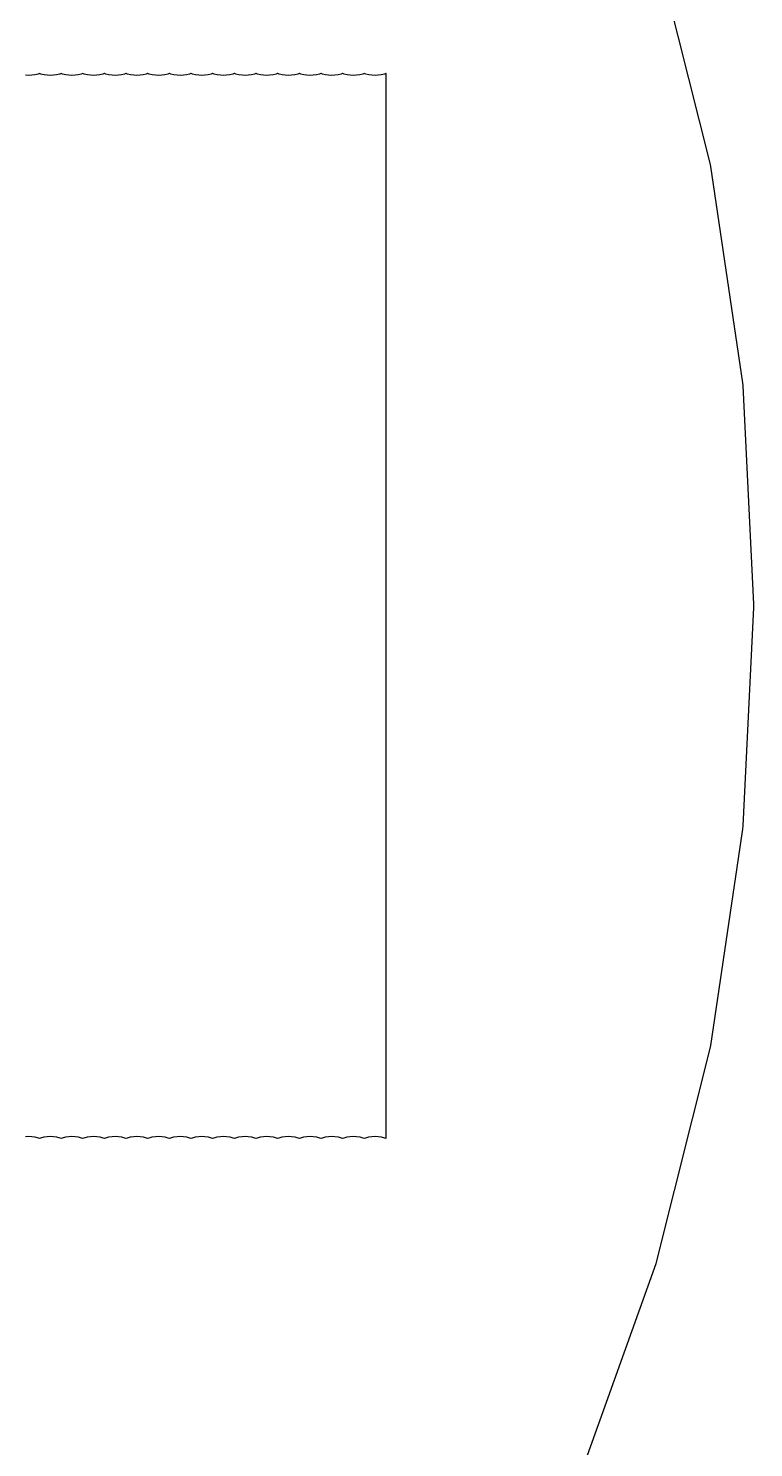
# Model space of a CAD drawing. Header units: metres. Extents: x 89 to 153, y -105 to 4.
# Drawn here: x 148.939 to 150.279, y -90.456 to -87.832 of the extents above; entities that cross this region are included whole.
import ezdxf

# ---------------------------------------------------------------- set-up
doc = ezdxf.new("R2010")
doc.units = ezdxf.units.M

msp = doc.modelspace()

# ---------------------------------------------------------------- linework, layer by layer
for points in [[(150.1003, -87.6896), (150.1986, -88.0818), (150.1997, -88.0875), (150.259, -88.4874), (150.2596, -88.4933), (150.2795, -88.8971), (150.2795, -88.9029), (150.2596, -89.3067), (150.259, -89.3126), (150.1997, -89.7125), (150.1986, -89.7182), (150.1003, -90.1104), (150.0986, -90.116), (149.9624, -90.4967)], [(148.9342, -89.8808), (148.94, -89.8805), (148.9458, -89.8808), (148.9516, -89.8816), (148.9573, -89.883), (148.9598, -89.8839), (148.9598, -89.884), (148.9598, -89.884), (148.9599, -89.884), (148.9599, -89.884), (148.9599, -89.884), (148.9599, -89.884), (148.9599, -89.884), (148.9599, -89.884), (148.9599, -89.884), (148.9599, -89.884), (148.9599, -89.884), (148.9599, -89.884), (148.9599, -89.884), (148.9599, -89.884), (148.96, -89.884), (148.96, -89.884), (148.96, -89.884), (148.96, -89.884), (148.96, -89.884), (148.96, -89.884), (148.96, -89.884), (148.96, -89.884), (148.96, -89.884), (148.96, -89.884), (148.96, -89.884), (148.96, -89.884), (148.96, -89.884), (148.96, -89.884), (148.9601, -89.884), (148.9601, -89.884), (148.9601, -89.884), (148.9601, -89.884), (148.9601, -89.884), (148.9601, -89.884), (148.9601, -89.884), (148.9601, -89.884), (148.9601, -89.884), (148.9601, -89.884), (148.9601, -89.884), (148.9601, -89.884), (148.9602, -89.884), (148.9602, -89.884), (148.9602, -89.8839), (148.9627, -89.883), (148.9684, -89.8816), (148.9742, -89.8808), (148.98, -89.8805), (148.9858, -89.8808), (148.9916, -89.8816), (148.9973, -89.883), (148.9998, -89.8839), (148.9998, -89.884), (148.9998, -89.884), (148.9999, -89.884), (148.9999, -89.884), (148.9999, -89.884), (148.9999, -89.884), (148.9999, -89.884), (148.9999, -89.884), (148.9999, -89.884), (148.9999, -89.884), (148.9999, -89.884), (148.9999, -89.884), (148.9999, -89.884), (148.9999, -89.884), (149, -89.884), (149, -89.884), (149, -89.884), (149, -89.884), (149, -89.884), (149, -89.884), (149, -89.884), (149, -89.884), (149, -89.884), (149, -89.884), (149, -89.884), (149, -89.884), (149, -89.884), (149, -89.884), (149.0001, -89.884), (149.0001, -89.884), (149.0001, -89.884), (149.0001, -89.884), (149.0001, -89.884), (149.0001, -89.884), (149.0001, -89.884), (149.0001, -89.884), (149.0001, -89.884), (149.0001, -89.884), (149.0001, -89.884), (149.0001, -89.884), (149.0002, -89.884), (149.0002, -89.884), (149.0002, -89.8839), (149.0027, -89.883), (149.0084, -89.8816), (149.0142, -89.8808), (149.02, -89.8805), (149.0258, -89.8808), (149.0316, -89.8816), (149.0373, -89.883), (149.0398, -89.8839), (149.0398, -89.884), (149.0398, -89.884), (149.0399, -89.884), (149.0399, -89.884), (149.0399, -89.884), (149.0399, -89.884), (149.0399, -89.884), (149.0399, -89.884), (149.0399, -89.884), (149.0399, -89.884), (149.0399, -89.884), (149.0399, -89.884), (149.0399, -89.884), (149.0399, -89.884), (149.04, -89.884), (149.04, -89.884), (149.04, -89.884), (149.04, -89.884), (149.04, -89.884), (149.04, -89.884), (149.04, -89.884), (149.04, -89.884), (149.04, -89.884), (149.04, -89.884), (149.04, -89.884), (149.04, -89.884), (149.04, -89.884), (149.04, -89.884), (149.0401, -89.884), (149.0401, -89.884), (149.0401, -89.884), (149.0401, -89.884), (149.0401, -89.884), (149.0401, -89.884), (149.0401, -89.884), (149.0401, -89.884), (149.0401, -89.884), (149.0401, -89.884), (149.0401, -89.884), (149.0401, -89.884), (149.0402, -89.884), (149.0402, -89.884), (149.0402, -89.8839), (149.0427, -89.883), (149.0484, -89.8816), (149.0542, -89.8808), (149.06, -89.8805), (149.0658, -89.8808), (149.0716, -89.8816), (149.0773, -89.883), (149.0798, -89.8839), (149.0798, -89.884), (149.0798, -89.884), (149.0799, -89.884), (149.0799, -89.884), (149.0799, -89.884), (149.0799, -89.884), (149.0799, -89.884), (149.0799, -89.884), (149.0799, -89.884), (149.0799, -89.884), (149.0799, -89.884), (149.0799, -89.884), (149.0799, -89.884), (149.0799, -89.884), (149.08, -89.884), (149.08, -89.884), (149.08, -89.884), (149.08, -89.884), (149.08, -89.884), (149.08, -89.884), (149.08, -89.884), (149.08, -89.884), (149.08, -89.884), (149.08, -89.884), (149.08, -89.884), (149.08, -89.884), (149.08, -89.884), (149.08, -89.884), (149.0801, -89.884), (149.0801, -89.884), (149.0801, -89.884), (149.0801, -89.884), (149.0801, -89.884), (149.0801, -89.884), (149.0801, -89.884), (149.0801, -89.884), (149.0801, -89.884), (149.0801, -89.884), (149.0801, -89.884), (149.0801, -89.884), (149.0802, -89.884), (149.0802, -89.884), (149.0802, -89.8839), (149.0827, -89.883), (149.0884, -89.8816), (149.0942, -89.8808), (149.1, -89.8805), (149.1058, -89.8808), (149.1116, -89.8816), (149.1173, -89.883), (149.1198, -89.8839), (149.1198, -89.884), (149.1198, -89.884), (149.1199, -89.884), (149.1199, -89.884), (149.1199, -89.884), (149.1199, -89.884), (149.1199, -89.884), (149.1199, -89.884), (149.1199, -89.884), (149.1199, -89.884), (149.1199, -89.884), (149.1199, -89.884), (149.1199, -89.884), (149.1199, -89.884), (149.12, -89.884), (149.12, -89.884), (149.12, -89.884), (149.12, -89.884), (149.12, -89.884), (149.12, -89.884), (149.12, -89.884), (149.12, -89.884), (149.12, -89.884), (149.12, -89.884), (149.12, -89.884), (149.12, -89.884), (149.12, -89.884), (149.12, -89.884), (149.1201, -89.884), (149.1201, -89.884), (149.1201, -89.884), (149.1201, -89.884), (149.1201, -89.884), (149.1201, -89.884), (149.1201, -89.884), (149.1201, -89.884), (149.1201, -89.884), (149.1201, -89.884), (149.1201, -89.884), (149.1201, -89.884), (149.1202, -89.884), (149.1202, -89.884), (149.1202, -89.8839), (149.1227, -89.883), (149.1284, -89.8816), (149.1342, -89.8808), (149.14, -89.8805), (149.1458, -89.8808), (149.1516, -89.8816), (149.1573, -89.883), (149.1598, -89.8839), (149.1598, -89.884), (149.1598, -89.884), (149.1599, -89.884), (149.1599, -89.884), (149.1599, -89.884), (149.1599, -89.884), (149.1599, -89.884), (149.1599, -89.884), (149.1599, -89.884), (149.1599, -89.884), (149.1599, -89.884), (149.1599, -89.884), (149.1599, -89.884), (149.1599, -89.884), (149.16, -89.884), (149.16, -89.884), (149.16, -89.884), (149.16, -89.884), (149.16, -89.884), (149.16, -89.884), (149.16, -89.884), (149.16, -89.884), (149.16, -89.884), (149.16, -89.884), (149.16, -89.884), (149.16, -89.884), (149.16, -89.884), (149.16, -89.884), (149.1601, -89.884), (149.1601, -89.884), (149.1601, -89.884), (149.1601, -89.884), (149.1601, -89.884), (149.1601, -89.884), (149.1601, -89.884), (149.1601, -89.884), (149.1601, -89.884), (149.1601, -89.884), (149.1601, -89.884), (149.1601, -89.884), (149.1602, -89.884), (149.1602, -89.884), (149.1602, -89.8839), (149.1627, -89.883), (149.1684, -89.8816), (149.1742, -89.8808), (149.18, -89.8805), (149.1858, -89.8808), (149.1916, -89.8816), (149.1973, -89.883), (149.1998, -89.8839), (149.1998, -89.884), (149.1998, -89.884), (149.1999, -89.884), (149.1999, -89.884), (149.1999, -89.884), (149.1999, -89.884), (149.1999, -89.884), (149.1999, -89.884), (149.1999, -89.884), (149.1999, -89.884), (149.1999, -89.884), (149.1999, -89.884), (149.1999, -89.884), (149.1999, -89.884), (149.2, -89.884), (149.2, -89.884), (149.2, -89.884), (149.2, -89.884), (149.2, -89.884), (149.2, -89.884), (149.2, -89.884), (149.2, -89.884), (149.2, -89.884), (149.2, -89.884), (149.2, -89.884), (149.2, -89.884), (149.2, -89.884), (149.2, -89.884), (149.2001, -89.884), (149.2001, -89.884), (149.2001, -89.884), (149.2001, -89.884), (149.2001, -89.884), (149.2001, -89.884), (149.2001, -89.884), (149.2001, -89.884), (149.2001, -89.884), (149.2001, -89.884), (149.2001, -89.884), (149.2001, -89.884), (149.2002, -89.884), (149.2002, -89.884), (149.2002, -89.8839), (149.2027, -89.883), (149.2084, -89.8816), (149.2142, -89.8808), (149.22, -89.8805), (149.2258, -89.8808), (149.2316, -89.8816), (149.2373, -89.883), (149.2398, -89.8839), (149.2398, -89.884), (149.2398, -89.884), (149.2399, -89.884), (149.2399, -89.884), (149.2399, -89.884), (149.2399, -89.884), (149.2399, -89.884), (149.2399, -89.884), (149.2399, -89.884), (149.2399, -89.884), (149.2399, -89.884), (149.2399, -89.884), (149.2399, -89.884), (149.2399, -89.884), (149.24, -89.884), (149.24, -89.884), (149.24, -89.884), (149.24, -89.884), (149.24, -89.884), (149.24, -89.884), (149.24, -89.884), (149.24, -89.884), (149.24, -89.884), (149.24, -89.884), (149.24, -89.884), (149.24, -89.884), (149.24, -89.884), (149.24, -89.884), (149.2401, -89.884), (149.2401, -89.884), (149.2401, -89.884), (149.2401, -89.884), (149.2401, -89.884), (149.2401, -89.884), (149.2401, -89.884), (149.2401, -89.884), (149.2401, -89.884), (149.2401, -89.884), (149.2401, -89.884), (149.2401, -89.884), (149.2402, -89.884), (149.2402, -89.884), (149.2402, -89.8839), (149.2427, -89.883), (149.2484, -89.8816), (149.2542, -89.8808), (149.26, -89.8805), (149.2658, -89.8808), (149.2716, -89.8816), (149.2773, -89.883), (149.2798, -89.8839), (149.2798, -89.884), (149.2798, -89.884), (149.2799, -89.884), (149.2799, -89.884), (149.2799, -89.884), (149.2799, -89.884), (149.2799, -89.884), (149.2799, -89.884), (149.2799, -89.884), (149.2799, -89.884), (149.2799, -89.884), (149.2799, -89.884), (149.2799, -89.884), (149.2799, -89.884), (149.28, -89.884), (149.28, -89.884), (149.28, -89.884), (149.28, -89.884), (149.28, -89.884), (149.28, -89.884), (149.28, -89.884), (149.28, -89.884), (149.28, -89.884), (149.28, -89.884), (149.28, -89.884), (149.28, -89.884), (149.28, -89.884), (149.28, -89.884), (149.2801, -89.884), (149.2801, -89.884), (149.2801, -89.884), (149.2801, -89.884), (149.2801, -89.884), (149.2801, -89.884), (149.2801, -89.884), (149.2801, -89.884), (149.2801, -89.884), (149.2801, -89.884), (149.2801, -89.884), (149.2801, -89.884), (149.2802, -89.884), (149.2802, -89.884), (149.2802, -89.8839), (149.2827, -89.883), (149.2884, -89.8816), (149.2942, -89.8808), (149.3, -89.8805), (149.3058, -89.8808), (149.3116, -89.8816), (149.3173, -89.883), (149.3198, -89.8839), (149.3198, -89.884), (149.3198, -89.884), (149.3199, -89.884), (149.3199, -89.884), (149.3199, -89.884), (149.3199, -89.884), (149.3199, -89.884), (149.3199, -89.884), (149.3199, -89.884), (149.3199, -89.884), (149.3199, -89.884), (149.3199, -89.884), (149.3199, -89.884), (149.3199, -89.884), (149.32, -89.884), (149.32, -89.884), (149.32, -89.884), (149.32, -89.884), (149.32, -89.884), (149.32, -89.884), (149.32, -89.884), (149.32, -89.884), (149.32, -89.884), (149.32, -89.884), (149.32, -89.884), (149.32, -89.884), (149.32, -89.884), (149.32, -89.884), (149.3201, -89.884), (149.3201, -89.884), (149.3201, -89.884), (149.3201, -89.884), (149.3201, -89.884), (149.3201, -89.884), (149.3201, -89.884), (149.3201, -89.884), (149.3201, -89.884), (149.3201, -89.884), (149.3201, -89.884), (149.3201, -89.884), (149.3202, -89.884), (149.3202, -89.884), (149.3202, -89.8839), (149.3227, -89.883), (149.3284, -89.8816), (149.3342, -89.8808), (149.34, -89.8805), (149.3458, -89.8808), (149.3516, -89.8816), (149.3573, -89.883), (149.3598, -89.8839), (149.3598, -89.884), (149.3598, -89.884), (149.3599, -89.884), (149.3599, -89.884), (149.3599, -89.884), (149.3599, -89.884), (149.3599, -89.884), (149.3599, -89.884), (149.3599, -89.884), (149.3599, -89.884), (149.3599, -89.884), (149.3599, -89.884), (149.3599, -89.884), (149.3599, -89.884), (149.36, -89.884), (149.36, -89.884), (149.36, -89.884), (149.36, -89.884), (149.36, -89.884), (149.36, -89.884), (149.36, -89.884), (149.36, -89.884), (149.36, -89.884), (149.36, -89.884), (149.36, -89.884), (149.36, -89.884), (149.36, -89.884), (149.36, -89.884), (149.3601, -89.884), (149.3601, -89.884), (149.3601, -89.884), (149.3601, -89.884), (149.3601, -89.884), (149.3601, -89.884), (149.3601, -89.884), (149.3601, -89.884), (149.3601, -89.884), (149.3601, -89.884), (149.3601, -89.884), (149.3601, -89.884), (149.3602, -89.884), (149.3602, -89.884), (149.3602, -89.8839), (149.3627, -89.883), (149.3684, -89.8816), (149.3742, -89.8808), (149.38, -89.8805), (149.3858, -89.8808), (149.3916, -89.8816), (149.3973, -89.883), (149.3998, -89.8839), (149.3998, -89.884), (149.3998, -89.884), (149.3999, -89.884), (149.3999, -89.884), (149.3999, -89.884), (149.3999, -89.884), (149.3999, -89.884), (149.3999, -89.884), (149.3999, -89.884), (149.3999, -89.884), (149.3999, -89.884), (149.3999, -89.884), (149.3999, -89.884), (149.3999, -89.884), (149.4, -89.884), (149.4, -89.884), (149.4, -89.884), (149.4, -89.884), (149.4, -89.884), (149.4, -89.884), (149.4, -89.884), (149.4, -89.884), (149.4, -89.884), (149.4, -89.884), (149.4, -89.884), (149.4, -89.884), (149.4, -89.884), (149.4, -89.884), (149.4001, -89.884), (149.4001, -89.884), (149.4001, -89.884), (149.4001, -89.884), (149.4001, -89.884), (149.4001, -89.884), (149.4001, -89.884), (149.4001, -89.884), (149.4001, -89.884), (149.4001, -89.884), (149.4001, -89.884), (149.4001, -89.884), (149.4002, -89.884), (149.4002, -89.884), (149.4002, -89.8839), (149.4027, -89.883), (149.4084, -89.8816), (149.4142, -89.8808), (149.42, -89.8805), (149.4258, -89.8808), (149.4316, -89.8816), (149.4373, -89.883), (149.4398, -89.8839), (149.4398, -89.884), (149.4398, -89.884), (149.4399, -89.884), (149.4399, -89.884), (149.4399, -89.884), (149.4399, -89.884), (149.4399, -89.884), (149.4399, -89.884), (149.4399, -89.884), (149.4399, -89.884), (149.4399, -89.884), (149.4399, -89.884), (149.4399, -89.884), (149.4399, -89.884), (149.44, -89.884), (149.44, -89.884), (149.44, -89.884), (149.44, -89.884), (149.44, -89.884), (149.44, -89.884), (149.44, -89.884), (149.44, -89.884), (149.44, -89.884), (149.44, -89.884), (149.44, -89.884), (149.44, -89.884), (149.44, -89.884), (149.44, -89.884), (149.4401, -89.884), (149.4401, -89.884), (149.4401, -89.884), (149.4401, -89.884), (149.4401, -89.884), (149.4401, -89.884), (149.4401, -89.884), (149.4401, -89.884), (149.4401, -89.884), (149.4401, -89.884), (149.4401, -89.884), (149.4401, -89.884), (149.4402, -89.884), (149.4402, -89.884), (149.4402, -89.8839), (149.4427, -89.883), (149.4484, -89.8816), (149.4542, -89.8808), (149.46, -89.8805), (149.4658, -89.8808), (149.4716, -89.8816), (149.4773, -89.883), (149.4798, -89.8839), (149.4798, -89.884), (149.4798, -89.884), (149.4799, -89.884), (149.4799, -89.884), (149.4799, -89.884), (149.4799, -89.884), (149.4799, -89.884), (149.4799, -89.884), (149.4799, -89.884), (149.4799, -89.884), (149.4799, -89.884), (149.4799, -89.884), (149.4799, -89.884), (149.4799, -89.884), (149.48, -89.884), (149.48, -89.884), (149.48, -89.884), (149.48, -89.884), (149.48, -89.884), (149.48, -89.884), (149.48, -89.884), (149.48, -89.884), (149.48, -89.884), (149.48, -89.884), (149.48, -89.884), (149.48, -89.884), (149.48, -89.884), (149.48, -89.884), (149.4801, -89.884), (149.4801, -89.884), (149.4801, -89.884), (149.4801, -89.884), (149.4801, -89.884), (149.4801, -89.884), (149.4801, -89.884), (149.4801, -89.884), (149.4801, -89.884), (149.4801, -89.884), (149.4801, -89.884), (149.4801, -89.884), (149.4802, -89.884), (149.4802, -89.884), (149.4802, -89.8839), (149.4827, -89.883), (149.4884, -89.8816), (149.4942, -89.8808), (149.5, -89.8805), (149.5058, -89.8808), (149.5116, -89.8816), (149.5173, -89.883), (149.5198, -89.8839), (149.5198, -89.884), (149.5198, -89.884), (149.5199, -89.884), (149.5199, -89.884), (149.5199, -89.884), (149.5199, -89.884), (149.5199, -89.884), (149.5199, -89.884), (149.5199, -89.884), (149.5199, -89.884), (149.5199, -89.884), (149.5199, -89.884), (149.5199, -89.884), (149.5199, -89.884), (149.52, -89.884), (149.52, -89.884), (149.52, -89.884), (149.52, -89.884), (149.52, -89.884), (149.52, -89.884), (149.52, -89.884), (149.52, -89.884), (149.52, -89.884), (149.52, -89.884), (149.52, -89.884), (149.52, -89.884), (149.52, -89.884), (149.52, -89.884), (149.5201, -89.884), (149.5201, -89.884), (149.5201, -89.884), (149.5201, -89.884), (149.5201, -89.884), (149.5201, -89.884), (149.5201, -89.884), (149.5201, -89.884), (149.5201, -89.884), (149.5201, -89.884), (149.5201, -89.884), (149.5201, -89.884), (149.5202, -89.884), (149.5202, -89.884), (149.5202, -89.8839), (149.5227, -89.883), (149.5284, -89.8816), (149.5342, -89.8808), (149.54, -89.8805), (149.5458, -89.8808), (149.5516, -89.8816), (149.5573, -89.883), (149.5598, -89.8839), (149.5598, -89.884), (149.5598, -89.884), (149.5599, -89.884), (149.5599, -89.884), (149.5599, -89.884), (149.5599, -89.884), (149.5599, -89.884), (149.5599, -89.884), (149.5599, -89.884), (149.5599, -89.884), (149.5599, -89.884), (149.5599, -89.884), (149.5599, -89.884), (149.5599, -89.884), (149.56, -89.884), (149.56, -89.884), (149.56, -89.884), (149.56, -89.884), (149.56, -89.884), (149.56, -89.884), (149.56, -89.884), (149.56, -89.884), (149.56, -89.884), (149.56, -89.884), (149.56, -89.884), (149.56, -89.884), (149.56, -89.884), (149.56, -89.884), (149.5601, -89.884), (149.5601, -89.884), (149.5601, -89.884), (149.5601, -89.884), (149.5601, -89.884), (149.5601, -89.884), (149.5601, -89.884), (149.5601, -89.884), (149.5601, -89.884), (149.5601, -89.884), (149.5601, -89.884), (149.5601, -89.884), (149.5602, -89.884), (149.5602, -89.884), (149.5602, -89.8839), (149.5627, -89.883), (149.5684, -89.8816), (149.5742, -89.8808), (149.58, -89.8805), (149.5858, -89.8808), (149.5916, -89.8816), (149.5973, -89.883), (149.5998, -89.8839), (149.5998, -89.8839), (149.5998, -89.8839), (149.5998, -89.8839), (149.5998, -89.8839), (149.5998, -89.8839), (149.5998, -89.884), (149.5998, -89.884), (149.5999, -89.884), (149.5999, -89.884), (149.5999, -89.884), (149.5999, -89.884), (149.5999, -89.884), (149.5999, -89.884), (149.5999, -89.884), (149.5999, -89.884), (149.5999, -89.884), (149.5999, -89.884), (149.5999, -89.884), (149.5999, -89.884), (149.6, -89.884), (149.6, -89.884), (149.6, -89.884), (149.6, -89.884), (149.6, -89.884), (149.6, -89.884), (149.6, -89.884), (149.6, -89.884), (149.6, -89.884), (149.6, -89.884), (149.6, -89.884), (149.6, -89.884), (149.6, -89.884), (149.6001, -89.884), (149.6001, -89.884), (149.6001, -89.884), (149.6001, -89.884), (149.6001, -89.884), (149.6001, -89.884), (149.6001, -89.8839), (149.6001, -89.8839), (149.6001, -89.8839), (149.6001, -89.8839), (149.6001, -89.8839), (149.6001, -89.8839), (149.6002, -89.8839), (149.6002, -89.8839), (149.6002, -89.8839), (149.6002, -89.8839), (149.6002, -89.8839), (149.6002, -89.8839), (149.6002, -89.8839), (149.6002, -89.8839), (149.6002, -89.8839), (149.6002, -89.8839), (149.6002, -89.8839), (149.6002, -89.8839), (149.6002, -89.8839), (149.6002, -89.8839), (149.6002, -89.8839), (149.6003, -89.8839), (149.6003, -89.8839), (149.6003, -89.8839), (149.6003, -89.8839), (149.6003, -89.8839), (149.6003, -89.8839), (149.6003, -89.8838), (149.6003, -89.8838), (149.6003, -89.8838), (149.6003, -89.8838), (149.6003, -89.8838), (149.6003, -89.8838), (149.6003, -89.8838), (149.6003, -89.8838), (149.6003, -89.8838), (149.6003, -89.8838), (149.6003, -89.8838), (149.6004, -89.8838), (149.6004, -89.8838), (149.6004, -89.8838), (149.6004, -89.8838), (149.6004, -89.8838), (149.6004, -89.8838), (149.6004, -89.8837), (149.6004, -89.8837), (149.6004, -89.8837), (149.6004, -89.8837), (149.6004, -89.8837), (149.6004, -89.8837), (149.6004, -89.8837), (149.6004, -89.8837), (149.6004, -89.8837), (149.6004, -89.8837), (149.6004, -89.8837), (149.6004, -89.8837), (149.6004, -89.8837), (149.6004, -89.8837), (149.6004, -89.8837), (149.6004, -89.8836), (149.6004, -89.8836), (149.6004, -89.8836), (149.6004, -89.8836), (149.6004, -89.8836), (149.6004, -89.8836), (149.6005, -89.8836), (149.6005, -89.8836), (149.6005, -89.8836), (149.6005, -89.8836), (149.6005, -89.8836), (149.6005, -89.8836), (149.6005, -89.8835), (149.6005, -89.8835), (149.6005, -89.8835), (149.6005, -89.8835), (149.6005, -89.8835), (149.6005, -89.8835), (149.6005, -89.8835), (149.6005, -89.8835), (149.6005, -89.8835), (149.6005, -89.8835), (149.6005, -89.8835), (149.6005, -89.8835), (149.6005, -87.9165), (149.6005, -87.9165), (149.6005, -87.9165), (149.6005, -87.9165), (149.6005, -87.9165), (149.6005, -87.9165), (149.6005, -87.9165), (149.6005, -87.9165), (149.6005, -87.9165), (149.6005, -87.9165), (149.6005, -87.9165), (149.6005, -87.9165), (149.6005, -87.9164), (149.6005, -87.9164), (149.6005, -87.9164), (149.6005, -87.9164), (149.6005, -87.9164), (149.6005, -87.9164), (149.6004, -87.9164), (149.6004, -87.9164), (149.6004, -87.9164), (149.6004, -87.9164), (149.6004, -87.9164), (149.6004, -87.9164), (149.6004, -87.9163), (149.6004, -87.9163), (149.6004, -87.9163), (149.6004, -87.9163), (149.6004, -87.9163), (149.6004, -87.9163), (149.6004, -87.9163), (149.6004, -87.9163), (149.6004, -87.9163), (149.6004, -87.9163), (149.6004, -87.9163), (149.6004, -87.9163), (149.6004, -87.9163), (149.6004, -87.9163), (149.6004, -87.9163), (149.6004, -87.9162), (149.6004, -87.9162), (149.6004, -87.9162), (149.6004, -87.9162), (149.6004, -87.9162), (149.6004, -87.9162), (149.6003, -87.9162), (149.6003, -87.9162), (149.6003, -87.9162), (149.6003, -87.9162), (149.6003, -87.9162), (149.6003, -87.9162), (149.6003, -87.9162), (149.6003, -87.9162), (149.6003, -87.9162), (149.6003, -87.9162), (149.6003, -87.9162), (149.6003, -87.9161), (149.6003, -87.9161), (149.6003, -87.9161), (149.6003, -87.9161), (149.6003, -87.9161), (149.6003, -87.9161), (149.6002, -87.9161), (149.6002, -87.9161), (149.6002, -87.9161), (149.6002, -87.9161), (149.6002, -87.9161), (149.6002, -87.9161), (149.6002, -87.9161), (149.6002, -87.9161), (149.6002, -87.9161), (149.6002, -87.9161), (149.6002, -87.9161), (149.6002, -87.9161), (149.6002, -87.9161), (149.6002, -87.9161), (149.6002, -87.9161), (149.6001, -87.9161), (149.6001, -87.9161), (149.6001, -87.9161), (149.6001, -87.9161), (149.6001, -87.9161), (149.6001, -87.9161), (149.6001, -87.9161), (149.6001, -87.916), (149.6001, -87.916), (149.6001, -87.916), (149.6001, -87.916), (149.6001, -87.916), (149.6, -87.916), (149.6, -87.916), (149.6, -87.916), (149.6, -87.916), (149.6, -87.916), (149.6, -87.916), (149.6, -87.916), (149.6, -87.916), (149.6, -87.916), (149.6, -87.916), (149.6, -87.916), (149.6, -87.916), (149.6, -87.916), (149.5999, -87.916), (149.5999, -87.916), (149.5999, -87.916), (149.5999, -87.916), (149.5999, -87.916), (149.5999, -87.916), (149.5999, -87.916), (149.5999, -87.916), (149.5999, -87.916), (149.5999, -87.916), (149.5999, -87.916), (149.5999, -87.916), (149.5998, -87.9161), (149.5998, -87.9161), (149.5998, -87.9161), (149.5998, -87.9161), (149.5998, -87.9161), (149.5998, -87.9161), (149.5998, -87.9161), (149.5998, -87.9161), (149.5973, -87.917), (149.5916, -87.9184), (149.5858, -87.9192), (149.58, -87.9195), (149.5742, -87.9192), (149.5684, -87.9184), (149.5627, -87.917), (149.5602, -87.9161), (149.5602, -87.9161), (149.5602, -87.9161), (149.5601, -87.916), (149.5601, -87.916), (149.5601, -87.916), (149.5601, -87.916), (149.5601, -87.916), (149.5601, -87.916), (149.5601, -87.916), (149.5601, -87.916), (149.5601, -87.916), (149.5601, -87.916), (149.5601, -87.916), (149.5601, -87.916), (149.56, -87.916), (149.56, -87.916), (149.56, -87.916), (149.56, -87.916), (149.56, -87.916), (149.56, -87.916), (149.56, -87.916), (149.56, -87.916), (149.56, -87.916), (149.56, -87.916), (149.56, -87.916), (149.56, -87.916), (149.56, -87.916), (149.56, -87.916), (149.5599, -87.916), (149.5599, -87.916), (149.5599, -87.916), (149.5599, -87.916), (149.5599, -87.916), (149.5599, -87.916), (149.5599, -87.916), (149.5599, -87.916), (149.5599, -87.916), (149.5599, -87.916), (149.5599, -87.916), (149.5599, -87.916), (149.5598, -87.9161), (149.5598, -87.9161), (149.5598, -87.9161), (149.5573, -87.917), (149.5516, -87.9184), (149.5458, -87.9192), (149.54, -87.9195), (149.5342, -87.9192), (149.5284, -87.9184), (149.5227, -87.917), (149.5202, -87.9161), (149.5202, -87.9161), (149.5202, -87.9161), (149.5201, -87.916), (149.5201, -87.916), (149.5201, -87.916), (149.5201, -87.916), (149.5201, -87.916), (149.5201, -87.916), (149.5201, -87.916), (149.5201, -87.916), (149.5201, -87.916), (149.5201, -87.916), (149.5201, -87.916), (149.5201, -87.916), (149.52, -87.916), (149.52, -87.916), (149.52, -87.916), (149.52, -87.916), (149.52, -87.916), (149.52, -87.916), (149.52, -87.916), (149.52, -87.916), (149.52, -87.916), (149.52, -87.916), (149.52, -87.916), (149.52, -87.916), (149.52, -87.916), (149.52, -87.916), (149.5199, -87.916), (149.5199, -87.916), (149.5199, -87.916), (149.5199, -87.916), (149.5199, -87.916), (149.5199, -87.916), (149.5199, -87.916), (149.5199, -87.916), (149.5199, -87.916), (149.5199, -87.916), (149.5199, -87.916), (149.5199, -87.916), (149.5198, -87.9161), (149.5198, -87.9161), (149.5198, -87.9161), (149.5173, -87.917), (149.5116, -87.9184), (149.5058, -87.9192), (149.5, -87.9195), (149.4942, -87.9192), (149.4884, -87.9184), (149.4827, -87.917), (149.4802, -87.9161), (149.4802, -87.9161), (149.4802, -87.9161), (149.4801, -87.916), (149.4801, -87.916), (149.4801, -87.916), (149.4801, -87.916), (149.4801, -87.916), (149.4801, -87.916), (149.4801, -87.916), (149.4801, -87.916), (149.4801, -87.916), (149.4801, -87.916), (149.4801, -87.916), (149.4801, -87.916), (149.48, -87.916), (149.48, -87.916), (149.48, -87.916), (149.48, -87.916), (149.48, -87.916), (149.48, -87.916), (149.48, -87.916), (149.48, -87.916), (149.48, -87.916), (149.48, -87.916), (149.48, -87.916), (149.48, -87.916), (149.48, -87.916), (149.48, -87.916), (149.4799, -87.916), (149.4799, -87.916), (149.4799, -87.916), (149.4799, -87.916), (149.4799, -87.916), (149.4799, -87.916), (149.4799, -87.916), (149.4799, -87.916), (149.4799, -87.916), (149.4799, -87.916), (149.4799, -87.916), (149.4799, -87.916), (149.4798, -87.9161), (149.4798, -87.9161), (149.4798, -87.9161), (149.4773, -87.917), (149.4716, -87.9184), (149.4658, -87.9192), (149.46, -87.9195), (149.4542, -87.9192), (149.4484, -87.9184), (149.4427, -87.917), (149.4402, -87.9161), (149.4402, -87.9161), (149.4402, -87.9161), (149.4401, -87.916), (149.4401, -87.916), (149.4401, -87.916), (149.4401, -87.916), (149.4401, -87.916), (149.4401, -87.916), (149.4401, -87.916), (149.4401, -87.916), (149.4401, -87.916), (149.4401, -87.916), (149.4401, -87.916), (149.4401, -87.916), (149.44, -87.916), (149.44, -87.916), (149.44, -87.916), (149.44, -87.916), (149.44, -87.916), (149.44, -87.916), (149.44, -87.916), (149.44, -87.916), (149.44, -87.916), (149.44, -87.916), (149.44, -87.916), (149.44, -87.916), (149.44, -87.916), (149.44, -87.916), (149.4399, -87.916), (149.4399, -87.916), (149.4399, -87.916), (149.4399, -87.916), (149.4399, -87.916), (149.4399, -87.916), (149.4399, -87.916), (149.4399, -87.916), (149.4399, -87.916), (149.4399, -87.916), (149.4399, -87.916), (149.4399, -87.916), (149.4398, -87.9161), (149.4398, -87.9161), (149.4398, -87.9161), (149.4373, -87.917), (149.4316, -87.9184), (149.4258, -87.9192), (149.42, -87.9195), (149.4142, -87.9192), (149.4084, -87.9184), (149.4027, -87.917), (149.4002, -87.9161), (149.4002, -87.9161), (149.4002, -87.9161), (149.4001, -87.916), (149.4001, -87.916), (149.4001, -87.916), (149.4001, -87.916), (149.4001, -87.916), (149.4001, -87.916), (149.4001, -87.916), (149.4001, -87.916), (149.4001, -87.916), (149.4001, -87.916), (149.4001, -87.916), (149.4001, -87.916), (149.4, -87.916), (149.4, -87.916), (149.4, -87.916), (149.4, -87.916), (149.4, -87.916), (149.4, -87.916), (149.4, -87.916), (149.4, -87.916), (149.4, -87.916), (149.4, -87.916), (149.4, -87.916), (149.4, -87.916), (149.4, -87.916), (149.4, -87.916), (149.3999, -87.916), (149.3999, -87.916), (149.3999, -87.916), (149.3999, -87.916), (149.3999, -87.916), (149.3999, -87.916), (149.3999, -87.916), (149.3999, -87.916), (149.3999, -87.916), (149.3999, -87.916), (149.3999, -87.916), (149.3999, -87.916), (149.3998, -87.9161), (149.3998, -87.9161), (149.3998, -87.9161), (149.3973, -87.917), (149.3916, -87.9184), (149.3858, -87.9192), (149.38, -87.9195), (149.3742, -87.9192), (149.3684, -87.9184), (149.3627, -87.917), (149.3602, -87.9161), (149.3602, -87.9161), (149.3602, -87.9161), (149.3601, -87.916), (149.3601, -87.916), (149.3601, -87.916), (149.3601, -87.916), (149.3601, -87.916), (149.3601, -87.916), (149.3601, -87.916), (149.3601, -87.916), (149.3601, -87.916), (149.3601, -87.916), (149.3601, -87.916), (149.3601, -87.916), (149.36, -87.916), (149.36, -87.916), (149.36, -87.916), (149.36, -87.916), (149.36, -87.916), (149.36, -87.916), (149.36, -87.916), (149.36, -87.916), (149.36, -87.916), (149.36, -87.916), (149.36, -87.916), (149.36, -87.916), (149.36, -87.916), (149.36, -87.916), (149.3599, -87.916), (149.3599, -87.916), (149.3599, -87.916), (149.3599, -87.916), (149.3599, -87.916), (149.3599, -87.916), (149.3599, -87.916), (149.3599, -87.916), (149.3599, -87.916), (149.3599, -87.916), (149.3599, -87.916), (149.3599, -87.916), (149.3598, -87.9161), (149.3598, -87.9161), (149.3598, -87.9161), (149.3573, -87.917), (149.3516, -87.9184), (149.3458, -87.9192), (149.34, -87.9195), (149.3342, -87.9192), (149.3284, -87.9184), (149.3227, -87.917), (149.3202, -87.9161), (149.3202, -87.9161), (149.3202, -87.9161), (149.3201, -87.916), (149.3201, -87.916), (149.3201, -87.916), (149.3201, -87.916), (149.3201, -87.916), (149.3201, -87.916), (149.3201, -87.916), (149.3201, -87.916), (149.3201, -87.916), (149.3201, -87.916), (149.3201, -87.916), (149.3201, -87.916), (149.32, -87.916), (149.32, -87.916), (149.32, -87.916), (149.32, -87.916), (149.32, -87.916), (149.32, -87.916), (149.32, -87.916), (149.32, -87.916), (149.32, -87.916), (149.32, -87.916), (149.32, -87.916), (149.32, -87.916), (149.32, -87.916), (149.32, -87.916), (149.3199, -87.916), (149.3199, -87.916), (149.3199, -87.916), (149.3199, -87.916), (149.3199, -87.916), (149.3199, -87.916), (149.3199, -87.916), (149.3199, -87.916), (149.3199, -87.916), (149.3199, -87.916), (149.3199, -87.916), (149.3199, -87.916), (149.3198, -87.9161), (149.3198, -87.9161), (149.3198, -87.9161), (149.3173, -87.917), (149.3116, -87.9184), (149.3058, -87.9192), (149.3, -87.9195), (149.2942, -87.9192), (149.2884, -87.9184), (149.2827, -87.917), (149.2802, -87.9161), (149.2802, -87.9161), (149.2802, -87.9161), (149.2801, -87.916), (149.2801, -87.916), (149.2801, -87.916), (149.2801, -87.916), (149.2801, -87.916), (149.2801, -87.916), (149.2801, -87.916), (149.2801, -87.916), (149.2801, -87.916), (149.2801, -87.916), (149.2801, -87.916), (149.2801, -87.916), (149.28, -87.916), (149.28, -87.916), (149.28, -87.916), (149.28, -87.916), (149.28, -87.916), (149.28, -87.916), (149.28, -87.916), (149.28, -87.916), (149.28, -87.916), (149.28, -87.916), (149.28, -87.916), (149.28, -87.916), (149.28, -87.916), (149.28, -87.916), (149.2799, -87.916), (149.2799, -87.916), (149.2799, -87.916), (149.2799, -87.916), (149.2799, -87.916), (149.2799, -87.916), (149.2799, -87.916), (149.2799, -87.916), (149.2799, -87.916), (149.2799, -87.916), (149.2799, -87.916), (149.2799, -87.916), (149.2798, -87.9161), (149.2798, -87.9161), (149.2798, -87.9161), (149.2773, -87.917), (149.2716, -87.9184), (149.2658, -87.9192), (149.26, -87.9195), (149.2542, -87.9192), (149.2484, -87.9184), (149.2427, -87.917), (149.2402, -87.9161), (149.2402, -87.9161), (149.2402, -87.9161), (149.2401, -87.916), (149.2401, -87.916), (149.2401, -87.916), (149.2401, -87.916), (149.2401, -87.916), (149.2401, -87.916), (149.2401, -87.916), (149.2401, -87.916), (149.2401, -87.916), (149.2401, -87.916), (149.2401, -87.916), (149.2401, -87.916), (149.24, -87.916), (149.24, -87.916), (149.24, -87.916), (149.24, -87.916), (149.24, -87.916), (149.24, -87.916), (149.24, -87.916), (149.24, -87.916), (149.24, -87.916), (149.24, -87.916), (149.24, -87.916), (149.24, -87.916), (149.24, -87.916), (149.24, -87.916), (149.2399, -87.916), (149.2399, -87.916), (149.2399, -87.916), (149.2399, -87.916), (149.2399, -87.916), (149.2399, -87.916), (149.2399, -87.916), (149.2399, -87.916), (149.2399, -87.916), (149.2399, -87.916), (149.2399, -87.916), (149.2399, -87.916), (149.2398, -87.9161), (149.2398, -87.9161), (149.2398, -87.9161), (149.2373, -87.917), (149.2316, -87.9184), (149.2258, -87.9192), (149.22, -87.9195), (149.2142, -87.9192), (149.2084, -87.9184), (149.2027, -87.917), (149.2002, -87.9161), (149.2002, -87.9161), (149.2002, -87.9161), (149.2001, -87.916), (149.2001, -87.916), (149.2001, -87.916), (149.2001, -87.916), (149.2001, -87.916), (149.2001, -87.916), (149.2001, -87.916), (149.2001, -87.916), (149.2001, -87.916), (149.2001, -87.916), (149.2001, -87.916), (149.2001, -87.916), (149.2, -87.916), (149.2, -87.916), (149.2, -87.916), (149.2, -87.916), (149.2, -87.916), (149.2, -87.916), (149.2, -87.916), (149.2, -87.916), (149.2, -87.916), (149.2, -87.916), (149.2, -87.916), (149.2, -87.916), (149.2, -87.916), (149.2, -87.916), (149.1999, -87.916), (149.1999, -87.916), (149.1999, -87.916), (149.1999, -87.916), (149.1999, -87.916), (149.1999, -87.916), (149.1999, -87.916), (149.1999, -87.916), (149.1999, -87.916), (149.1999, -87.916), (149.1999, -87.916), (149.1999, -87.916), (149.1998, -87.9161), (149.1998, -87.9161), (149.1998, -87.9161), (149.1973, -87.917), (149.1916, -87.9184), (149.1858, -87.9192), (149.18, -87.9195), (149.1742, -87.9192), (149.1684, -87.9184), (149.1627, -87.917), (149.1602, -87.9161), (149.1602, -87.9161), (149.1602, -87.9161), (149.1601, -87.916), (149.1601, -87.916), (149.1601, -87.916), (149.1601, -87.916), (149.1601, -87.916), (149.1601, -87.916), (149.1601, -87.916), (149.1601, -87.916), (149.1601, -87.916), (149.1601, -87.916), (149.1601, -87.916), (149.1601, -87.916), (149.16, -87.916), (149.16, -87.916), (149.16, -87.916), (149.16, -87.916), (149.16, -87.916), (149.16, -87.916), (149.16, -87.916), (149.16, -87.916), (149.16, -87.916), (149.16, -87.916), (149.16, -87.916), (149.16, -87.916), (149.16, -87.916), (149.16, -87.916), (149.1599, -87.916), (149.1599, -87.916), (149.1599, -87.916), (149.1599, -87.916), (149.1599, -87.916), (149.1599, -87.916), (149.1599, -87.916), (149.1599, -87.916), (149.1599, -87.916), (149.1599, -87.916), (149.1599, -87.916), (149.1599, -87.916), (149.1598, -87.9161), (149.1598, -87.9161), (149.1598, -87.9161), (149.1573, -87.917), (149.1516, -87.9184), (149.1458, -87.9192), (149.14, -87.9195), (149.1342, -87.9192), (149.1284, -87.9184), (149.1227, -87.917), (149.1202, -87.9161), (149.1202, -87.9161), (149.1202, -87.9161), (149.1201, -87.916), (149.1201, -87.916), (149.1201, -87.916), (149.1201, -87.916), (149.1201, -87.916), (149.1201, -87.916), (149.1201, -87.916), (149.1201, -87.916), (149.1201, -87.916), (149.1201, -87.916), (149.1201, -87.916), (149.1201, -87.916), (149.12, -87.916), (149.12, -87.916), (149.12, -87.916), (149.12, -87.916), (149.12, -87.916), (149.12, -87.916), (149.12, -87.916), (149.12, -87.916), (149.12, -87.916), (149.12, -87.916), (149.12, -87.916), (149.12, -87.916), (149.12, -87.916), (149.12, -87.916), (149.1199, -87.916), (149.1199, -87.916), (149.1199, -87.916), (149.1199, -87.916), (149.1199, -87.916), (149.1199, -87.916), (149.1199, -87.916), (149.1199, -87.916), (149.1199, -87.916), (149.1199, -87.916), (149.1199, -87.916), (149.1199, -87.916), (149.1198, -87.9161), (149.1198, -87.9161), (149.1198, -87.9161), (149.1173, -87.917), (149.1116, -87.9184), (149.1058, -87.9192), (149.1, -87.9195), (149.0942, -87.9192), (149.0884, -87.9184), (149.0827, -87.917), (149.0802, -87.9161), (149.0802, -87.9161), (149.0802, -87.9161), (149.0801, -87.916), (149.0801, -87.916), (149.0801, -87.916), (149.0801, -87.916), (149.0801, -87.916), (149.0801, -87.916), (149.0801, -87.916), (149.0801, -87.916), (149.0801, -87.916), (149.0801, -87.916), (149.0801, -87.916), (149.0801, -87.916), (149.08, -87.916), (149.08, -87.916), (149.08, -87.916), (149.08, -87.916), (149.08, -87.916), (149.08, -87.916), (149.08, -87.916), (149.08, -87.916), (149.08, -87.916), (149.08, -87.916), (149.08, -87.916), (149.08, -87.916), (149.08, -87.916), (149.08, -87.916), (149.0799, -87.916), (149.0799, -87.916), (149.0799, -87.916), (149.0799, -87.916), (149.0799, -87.916), (149.0799, -87.916), (149.0799, -87.916), (149.0799, -87.916), (149.0799, -87.916), (149.0799, -87.916), (149.0799, -87.916), (149.0799, -87.916), (149.0798, -87.9161), (149.0798, -87.9161), (149.0798, -87.9161), (149.0773, -87.917), (149.0716, -87.9184), (149.0658, -87.9192), (149.06, -87.9195), (149.0542, -87.9192), (149.0484, -87.9184), (149.0427, -87.917), (149.0402, -87.9161), (149.0402, -87.9161), (149.0402, -87.9161), (149.0401, -87.916), (149.0401, -87.916), (149.0401, -87.916), (149.0401, -87.916), (149.0401, -87.916), (149.0401, -87.916), (149.0401, -87.916), (149.0401, -87.916), (149.0401, -87.916), (149.0401, -87.916), (149.0401, -87.916), (149.0401, -87.916), (149.04, -87.916), (149.04, -87.916), (149.04, -87.916), (149.04, -87.916), (149.04, -87.916), (149.04, -87.916), (149.04, -87.916), (149.04, -87.916), (149.04, -87.916), (149.04, -87.916), (149.04, -87.916), (149.04, -87.916), (149.04, -87.916), (149.04, -87.916), (149.0399, -87.916), (149.0399, -87.916), (149.0399, -87.916), (149.0399, -87.916), (149.0399, -87.916), (149.0399, -87.916), (149.0399, -87.916), (149.0399, -87.916), (149.0399, -87.916), (149.0399, -87.916), (149.0399, -87.916), (149.0399, -87.916), (149.0398, -87.9161), (149.0398, -87.9161), (149.0398, -87.9161), (149.0373, -87.917), (149.0316, -87.9184), (149.0258, -87.9192), (149.02, -87.9195), (149.0142, -87.9192), (149.0084, -87.9184), (149.0027, -87.917), (149.0002, -87.9161), (149.0002, -87.9161), (149.0002, -87.9161), (149.0001, -87.916), (149.0001, -87.916), (149.0001, -87.916), (149.0001, -87.916), (149.0001, -87.916), (149.0001, -87.916), (149.0001, -87.916), (149.0001, -87.916), (149.0001, -87.916), (149.0001, -87.916), (149.0001, -87.916), (149.0001, -87.916), (149, -87.916), (149, -87.916), (149, -87.916), (149, -87.916), (149, -87.916), (149, -87.916), (149, -87.916), (149, -87.916), (149, -87.916), (149, -87.916), (149, -87.916), (149, -87.916), (149, -87.916), (149, -87.916), (148.9999, -87.916), (148.9999, -87.916), (148.9999, -87.916), (148.9999, -87.916), (148.9999, -87.916), (148.9999, -87.916), (148.9999, -87.916), (148.9999, -87.916), (148.9999, -87.916), (148.9999, -87.916), (148.9999, -87.916), (148.9999, -87.916), (148.9998, -87.9161), (148.9998, -87.9161), (148.9998, -87.9161), (148.9973, -87.917), (148.9916, -87.9184), (148.9858, -87.9192), (148.98, -87.9195), (148.9742, -87.9192), (148.9684, -87.9184), (148.9627, -87.917), (148.9602, -87.9161), (148.9602, -87.9161), (148.9602, -87.9161), (148.9601, -87.916), (148.9601, -87.916), (148.9601, -87.916), (148.9601, -87.916), (148.9601, -87.916), (148.9601, -87.916), (148.9601, -87.916), (148.9601, -87.916), (148.9601, -87.916), (148.9601, -87.916), (148.9601, -87.916), (148.9601, -87.916), (148.96, -87.916), (148.96, -87.916), (148.96, -87.916), (148.96, -87.916), (148.96, -87.916), (148.96, -87.916), (148.96, -87.916), (148.96, -87.916), (148.96, -87.916), (148.96, -87.916), (148.96, -87.916), (148.96, -87.916), (148.96, -87.916), (148.96, -87.916), (148.9599, -87.916), (148.9599, -87.916), (148.9599, -87.916), (148.9599, -87.916), (148.9599, -87.916), (148.9599, -87.916), (148.9599, -87.916), (148.9599, -87.916), (148.9599, -87.916), (148.9599, -87.916), (148.9599, -87.916), (148.9599, -87.916), (148.9598, -87.9161), (148.9598, -87.9161), (148.9598, -87.9161), (148.9573, -87.917), (148.9516, -87.9184), (148.9458, -87.9192), (148.94, -87.9195), (148.9342, -87.9192)]]:
    msp.add_lwpolyline(points)

doc.saveas('drawing.dxf')
